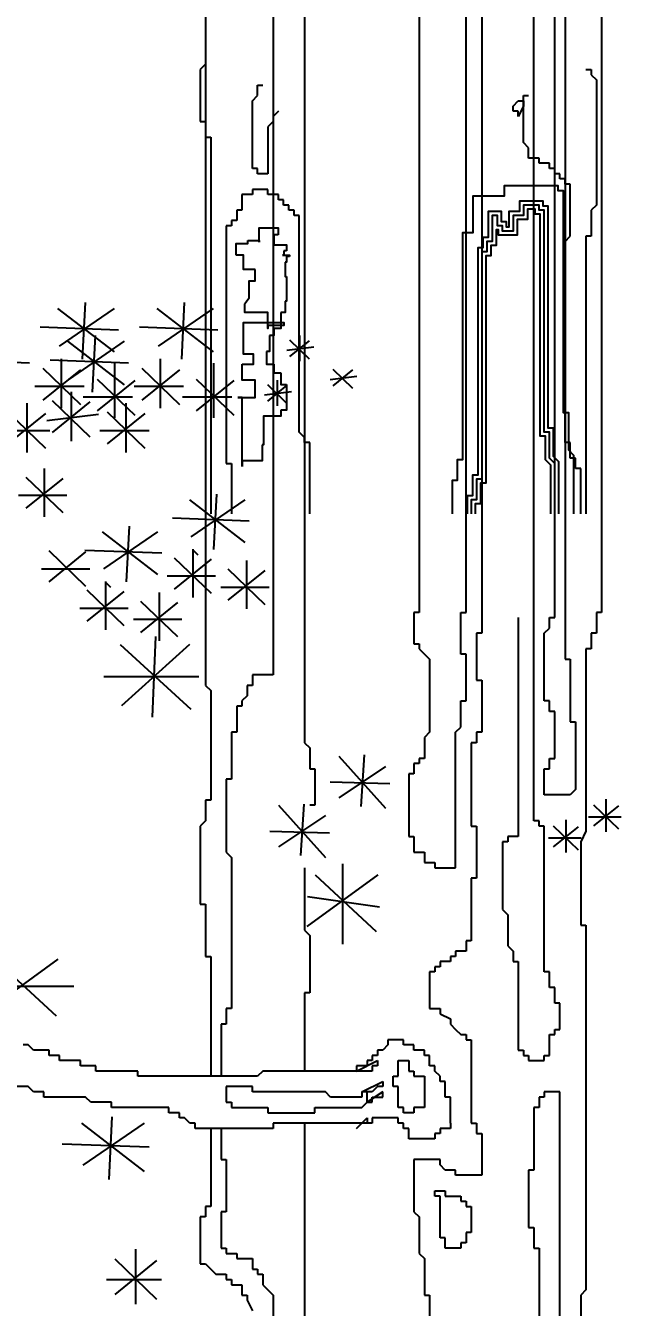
# Model space of a CAD drawing. Header units: inches. Extents: x 131625 to 139700, y 73991 to 80047.
# Drawn here: x 137675.9 to 137887.5, y 77564.4 to 78018 of the extents above; entities that cross this region are included whole.
import ezdxf

# ---------------------------------------------------------------- set-up
doc = ezdxf.new("R2010")
doc.units = ezdxf.units.IN
doc.header["$MEASUREMENT"] = 0
doc.layers.get('0').update_dxf_attribs({"color": 2})
doc.layers.add('0-Frame', color=142, linetype='Continuous')
doc.layers.add('cay xanh', color=76, linetype='Continuous')
doc.styles.add('HELVECONDENSE', font='ARIAH__.TTF')

# ---------------------------------------------------------------- blocks, each defined once
blk = doc.blocks.new('A$C0F0F5736')
at = {"layer": 'cay xanh', "color": 8}
for p, q in [((684.1, 3869.4), (684.1, 6164.1)), ((-119.7, 6125.9), (-119.7, 4200.9)), ((122.7, 6138.6), (122.7, 4060.7)), ((850, 6125.9), (850, 4379.4)), ((46.2, 6100.4), (46.2, 4226.4)), ((403.4, 6087.6), (403.4, 4379.4)), ((518.2, 4379.4), (518.2, 6087.6)), ((556.5, 6100.4), (556.5, 4328.4)), ((735.1, 4366.7), (735.1, 6100.4)), ((760.7, 6113.1), (760.7, 4264.7)), ((-119.7, 5720.3), (-132.4, 5707.5)), ((-132.4, 5707.5), (-132.4, 5580.1)), ((811.7, 5707.5), (824.4, 5707.5)), ((824.4, 5707.5), (824.4, 5694.8)), ((824.4, 5694.8), (837.2, 5682)), ((837.2, 5682), (837.2, 5376.1)), ((7.9, 5643.8), (7.9, 5669.3)), ((7.9, 5669.3), (20.7, 5669.3)), ((-4.8, 5631.1), (7.9, 5643.8)), ((-4.8, 5465.3), (-4.8, 5631.1)), ((633.1, 5618.3), (645.8, 5631.1)), ((633.1, 5605.6), (633.1, 5618.3)), ((645.8, 5631.1), (658.6, 5631.1)), ((658.6, 5618.3), (645.8, 5592.8)), ((658.6, 5631.1), (658.6, 5643.8)), ((658.6, 5643.8), (671.3, 5643.8)), ((658.6, 5631.1), (658.6, 5618.3)), ((658.6, 5529.1), (658.6, 5631.1)), ((58.9, 5605.6), (46.2, 5592.8)), ((46.2, 5592.8), (46.2, 5580.1)), ((645.8, 5605.6), (633.1, 5605.6)), ((645.8, 5592.8), (645.8, 5605.6)), ((-132.4, 5580.1), (-119.7, 5580.1)), ((-119.7, 5580.1), (-119.7, 5541.8)), ((46.2, 5580.1), (33.4, 5567.3)), ((33.4, 5567.3), (33.4, 5452.6)), ((-119.7, 5541.8), (-106.9, 5541.8)), ((-106.9, 5541.8), (-106.9, 4620.5)), ((671.3, 5516.3), (658.6, 5529.1)), ((671.3, 5490.8), (671.3, 5516.3)), ((696.9, 5490.8), (671.3, 5490.8)), ((696.9, 5478.1), (696.9, 5490.8)), ((7.9, 5465.3), (-4.8, 5465.3)), ((7.9, 5452.6), (7.9, 5465.3)), ((722.4, 5478.1), (696.9, 5478.1)), ((722.4, 5465.3), (722.4, 5478.1)), ((735.1, 5465.3), (722.4, 5465.3)), ((735.1, 5452.6), (735.1, 5465.3)), ((33.4, 5452.6), (7.9, 5452.6)), ((747.9, 5452.6), (735.1, 5452.6)), ((747.9, 5439.8), (747.9, 5452.6)), ((760.7, 5439.8), (747.9, 5439.8)), ((760.7, 5427.1), (760.7, 5439.8)), ((773.4, 5427.1), (760.7, 5427.1)), ((773.4, 5299.6), (773.4, 5427.1)), ((-30.4, 5401.6), (-30.4, 5363.3)), ((-4.8, 5401.6), (-30.4, 5401.6)), ((-4.8, 5414.3), (-4.8, 5401.6)), ((33.4, 5414.3), (-4.8, 5414.3)), ((33.4, 5401.6), (33.4, 5414.3)), ((58.9, 5401.6), (33.4, 5401.6)), ((58.9, 5388.8), (58.9, 5401.6)), ((-30.4, 5363.3), (-43.1, 5363.3)), ((-43.1, 5363.3), (-43.1, 5337.8)), ((71.7, 5388.8), (58.9, 5388.8)), ((71.7, 5376.1), (71.7, 5388.8)), ((84.5, 5376.1), (71.7, 5376.1)), ((84.5, 5363.3), (84.5, 5376.1)), ((97.2, 5363.3), (84.5, 5363.3)), ((97.2, 5350.6), (97.2, 5363.3)), ((837.2, 5376.1), (824.4, 5363.3)), ((824.4, 5363.3), (824.4, 5299.6)), ((-55.9, 5337.8), (-55.9, 5325.1)), ((-43.1, 5337.8), (-55.9, 5337.8)), ((110, 5350.6), (97.2, 5350.6)), ((110, 4820.5), (110, 5350.6)), ((-55.9, 5325.1), (-68.6, 5325.1)), ((-68.6, 5325.1), (-68.6, 4744)), ((760.7, 5286.8), (773.4, 5299.6)), ((824.4, 5299.6), (811.7, 5299.6)), ((811.7, 5299.6), (811.7, 4620.5)), ((760.7, 4795), (760.7, 5286.8)), ((-12.4, 5148.2), (-23, 5134.1)), ((122.7, 4807.7), (110, 4820.5)), ((122.7, 4795), (122.7, 4807.7)), ((135.5, 4795), (122.7, 4795)), ((135.5, 4620.5), (135.5, 4795)), ((773.4, 4795), (760.7, 4795)), ((773.4, 4756.7), (773.4, 4795)), ((-68.6, 4744), (-55.9, 4744)), ((-55.9, 4744), (-55.9, 4620.5)), ((786.2, 4756.7), (773.4, 4756.7)), ((786.2, 4731.2), (786.2, 4756.7)), ((798.9, 4731.2), (786.2, 4731.2)), ((798.9, 4620.5), (798.9, 4731.2)), ((403.4, 4379.4), (390.7, 4379.4)), ((390.7, 4379.4), (390.7, 4302.9)), ((505.5, 4379.4), (518.2, 4379.4)), ((505.5, 4277.4), (505.5, 4379.4)), ((645.8, 4366.7), (645.8, 3831.2)), ((722.4, 4366.7), (735.1, 4366.7)), ((722.4, 4341.2), (722.4, 4366.7)), ((850, 4379.4), (837.2, 4379.4)), ((837.2, 4379.4), (837.2, 4328.4)), ((543.8, 4328.4), (543.8, 4213.7)), ((556.5, 4328.4), (543.8, 4328.4)), ((709.6, 4328.4), (722.4, 4341.2)), ((709.6, 4162.7), (709.6, 4328.4)), ((837.2, 4328.4), (824.4, 4328.4)), ((824.4, 4328.4), (824.4, 4290.2)), ((390.7, 4302.9), (403.4, 4302.9)), ((403.4, 4302.9), (403.4, 4290.2)), ((403.4, 4290.2), (416.2, 4277.4)), ((416.2, 4277.4), (428.9, 4264.7)), ((428.9, 4264.7), (428.9, 4086.2)), ((518.2, 4277.4), (505.5, 4277.4)), ((518.2, 4162.7), (518.2, 4277.4)), ((760.7, 4264.7), (773.4, 4264.7)), ((773.4, 4264.7), (773.4, 4111.7)), ((824.4, 4290.2), (811.7, 4290.2)), ((811.7, 4290.2), (811.7, 3843.9)), ((46.2, 4226.4), (-4.8, 4226.4)), ((-4.8, 4226.4), (-4.8, 4200.9)), ((543.8, 4213.7), (556.5, 4213.7)), ((556.5, 4213.7), (556.5, 4086.2)), ((-119.7, 4200.9), (-106.9, 4188.2)), ((-106.9, 4188.2), (-106.9, 3920.4)), ((-17.6, 4175.4), (-30.4, 4162.7)), ((-4.8, 4200.9), (-17.6, 4200.9)), ((-17.6, 4200.9), (-17.6, 4175.4)), ((-30.4, 4149.9), (-43.1, 4149.9)), ((-43.1, 4149.9), (-43.1, 4086.2)), ((-30.4, 4162.7), (-30.4, 4149.9)), ((505.5, 4162.7), (518.2, 4162.7)), ((505.5, 4098.9), (505.5, 4162.7)), ((722.4, 4162.7), (709.6, 4162.7)), ((722.4, 4137.2), (722.4, 4162.7)), ((735.1, 4137.2), (722.4, 4137.2)), ((735.1, 4022.4), (735.1, 4137.2)), ((773.4, 4111.7), (786.2, 4111.7)), ((786.2, 4111.7), (786.2, 3945.9)), ((-55.9, 4086.2), (-55.9, 3971.4)), ((-43.1, 4086.2), (-55.9, 4086.2)), ((428.9, 4086.2), (416.2, 4073.4)), ((492.7, 4086.2), (505.5, 4098.9)), ((492.7, 3754.7), (492.7, 4086.2)), ((543.8, 4086.2), (543.8, 4060.7)), ((556.5, 4086.2), (543.8, 4086.2)), ((122.7, 4060.7), (135.5, 4047.9)), ((135.5, 4047.9), (135.5, 3996.9)), ((416.2, 4073.4), (416.2, 4022.4)), ((543.8, 4060.7), (531, 4060.7)), ((531, 4060.7), (531, 3856.7)), ((403.4, 4022.4), (403.4, 4009.7)), ((416.2, 4022.4), (403.4, 4022.4)), ((722.4, 4022.4), (735.1, 4022.4)), ((722.4, 3996.9), (722.4, 4022.4)), ((135.5, 3996.9), (148.3, 3996.9)), ((148.3, 3996.9), (148.3, 3907.7)), ((390.7, 3984.2), (377.9, 3984.2)), ((377.9, 3984.2), (377.9, 3831.2)), ((403.4, 4009.7), (390.7, 4009.7)), ((390.7, 4009.7), (390.7, 3984.2)), ((709.6, 3996.9), (722.4, 3996.9)), ((709.6, 3933.2), (709.6, 3996.9)), ((-55.9, 3971.4), (-68.6, 3971.4)), ((-68.6, 3971.4), (-68.6, 3792.9)), ((-106.9, 3920.4), (-119.7, 3920.4)), ((-119.7, 3920.4), (-119.7, 3869.4)), ((773.4, 3933.2), (709.6, 3933.2)), ((786.2, 3945.9), (773.4, 3933.2)), ((-119.7, 3869.4), (-132.4, 3856.7)), ((696.9, 3869.4), (684.1, 3869.4)), ((696.9, 3856.7), (696.9, 3869.4)), ((-132.4, 3856.7), (-132.4, 3665.4)), ((377.9, 3831.2), (390.7, 3831.2)), ((390.7, 3831.2), (390.7, 3792.9)), ((531, 3856.7), (543.8, 3856.7)), ((543.8, 3856.7), (543.8, 3729.2)), ((620.3, 3831.2), (620.3, 3818.4)), ((645.8, 3831.2), (620.3, 3831.2)), ((709.6, 3856.7), (696.9, 3856.7)), ((709.6, 3499.7), (709.6, 3856.7)), ((811.7, 3843.9), (798.9, 3818.4)), ((620.3, 3818.4), (607.6, 3818.4)), ((607.6, 3818.4), (607.6, 3652.7)), ((798.9, 3818.4), (798.9, 3614.4)), ((-68.6, 3792.9), (-55.9, 3780.2)), ((-55.9, 3780.2), (-55.9, 3410.4)), ((390.7, 3792.9), (416.2, 3792.9)), ((416.2, 3792.9), (416.2, 3767.4)), ((416.2, 3767.4), (441.7, 3767.4)), ((441.7, 3767.4), (441.7, 3754.7)), ((122.7, 3754.7), (122.7, 3601.7)), ((441.7, 3754.7), (492.7, 3754.7)), ((531, 3729.2), (531, 3576.2)), ((543.8, 3729.2), (531, 3729.2)), ((-132.4, 3665.4), (-119.7, 3665.4)), ((-119.7, 3665.4), (-119.7, 3537.9)), ((607.6, 3652.7), (620.3, 3639.9)), ((620.3, 3639.9), (620.3, 3563.4)), ((798.9, 3614.4), (811.7, 3614.4)), ((811.7, 3614.4), (811.7, 2722)), ((122.7, 3601.7), (135.5, 3588.9)), ((135.5, 3588.9), (135.5, 3448.7)), ((531, 3576.2), (518.2, 3576.2)), ((518.2, 3576.2), (518.2, 3550.7)), ((518.2, 3550.7), (492.7, 3550.7)), ((492.7, 3550.7), (492.7, 3537.9)), ((620.3, 3563.4), (633.1, 3550.7)), ((633.1, 3550.7), (633.1, 3525.2)), ((-119.7, 3537.9), (-106.9, 3537.9)), ((-106.9, 3537.9), (-106.9, 3244.7)), ((441.7, 3512.4), (441.7, 3499.7)), ((454.5, 3512.4), (441.7, 3512.4)), ((454.5, 3525.2), (454.5, 3512.4)), ((480, 3525.2), (454.5, 3525.2)), ((492.7, 3537.9), (480, 3537.9)), ((480, 3537.9), (480, 3525.2)), ((633.1, 3525.2), (645.8, 3525.2)), ((645.8, 3525.2), (645.8, 3308.4)), ((428.9, 3499.7), (428.9, 3410.4)), ((441.7, 3499.7), (428.9, 3499.7)), ((722.4, 3499.7), (709.6, 3499.7)), ((722.4, 3461.4), (722.4, 3499.7)), ((735.1, 3461.4), (722.4, 3461.4)), ((735.1, 3423.2), (735.1, 3461.4)), ((122.7, 3448.7), (122.7, 3257.4)), ((135.5, 3448.7), (122.7, 3448.7)), ((747.9, 3423.2), (735.1, 3423.2)), ((747.9, 3359.4), (747.9, 3423.2)), ((-55.9, 3410.4), (-68.6, 3410.4)), ((-68.6, 3410.4), (-68.6, 3372.2)), ((428.9, 3410.4), (454.5, 3410.4)), ((454.5, 3410.4), (454.5, 3397.7)), ((454.5, 3397.7), (480, 3384.9)), ((-81.4, 3372.2), (-81.4, 3244.7)), ((-68.6, 3372.2), (-81.4, 3372.2)), ((480, 3384.9), (480, 3372.2)), ((480, 3372.2), (492.7, 3359.4)), ((492.7, 3359.4), (505.5, 3346.7)), ((735.1, 3359.4), (747.9, 3359.4)), ((735.1, 3346.7), (735.1, 3359.4)), ((365.1, 3333.9), (326.9, 3333.9)), ((326.9, 3333.9), (326.9, 3321.2)), ((365.1, 3321.2), (365.1, 3333.9)), ((505.5, 3346.7), (518.2, 3346.7)), ((518.2, 3346.7), (518.2, 3333.9)), ((518.2, 3333.9), (531, 3333.9)), ((531, 3333.9), (531, 3129.9)), ((722.4, 3346.7), (735.1, 3346.7)), ((722.4, 3295.7), (722.4, 3346.7)), ((-553.5, 3321.2), (-566.2, 3321.2)), ((-540.7, 3308.4), (-553.5, 3321.2)), ((-502.4, 3308.4), (-540.7, 3308.4)), ((-502.4, 3295.7), (-502.4, 3308.4)), ((-476.9, 3295.7), (-502.4, 3295.7)), ((-476.9, 3282.9), (-476.9, 3295.7)), ((301.4, 3295.7), (288.6, 3295.7)), ((288.6, 3295.7), (288.6, 3282.9)), ((314.1, 3308.4), (301.4, 3308.4)), ((301.4, 3308.4), (301.4, 3295.7)), ((326.9, 3321.2), (314.1, 3308.4)), ((390.7, 3321.2), (365.1, 3321.2)), ((390.7, 3308.4), (390.7, 3321.2)), ((416.2, 3308.4), (390.7, 3308.4)), ((416.2, 3295.7), (416.2, 3308.4)), ((428.9, 3295.7), (416.2, 3295.7)), ((428.9, 3270.2), (428.9, 3295.7)), ((645.8, 3308.4), (658.6, 3308.4)), ((658.6, 3308.4), (658.6, 3295.7)), ((658.6, 3295.7), (671.3, 3295.7)), ((671.3, 3295.7), (671.3, 3282.9)), ((709.6, 3295.7), (722.4, 3295.7)), ((709.6, 3282.9), (709.6, 3295.7)), ((-425.9, 3282.9), (-476.9, 3282.9)), ((-425.9, 3270.2), (-425.9, 3282.9)), ((-387.6, 3270.2), (-425.9, 3270.2)), ((-387.6, 3257.4), (-387.6, 3270.2)), ((250.3, 3257.4), (301.4, 3282.9)), ((275.8, 3270.2), (250.3, 3270.2)), ((250.3, 3270.2), (250.3, 3257.4)), ((275.8, 3282.9), (275.8, 3270.2)), ((288.6, 3282.9), (275.8, 3282.9)), ((301.4, 3270.2), (288.6, 3270.2)), ((288.6, 3270.2), (288.6, 3257.4)), ((301.4, 3282.9), (301.4, 3270.2)), ((352.4, 3257.4), (352.4, 3282.9)), ((352.4, 3282.9), (377.9, 3282.9)), ((377.9, 3282.9), (377.9, 3257.4)), ((441.7, 3270.2), (428.9, 3270.2)), ((441.7, 3257.4), (441.7, 3270.2)), ((671.3, 3282.9), (709.6, 3282.9)), ((-285.5, 3257.4), (-387.6, 3257.4)), ((-285.5, 3244.7), (-285.5, 3257.4)), ((7.9, 3244.7), (-285.5, 3244.7)), ((20.7, 3257.4), (7.9, 3244.7)), ((288.6, 3257.4), (20.7, 3257.4)), ((263.1, 3206.4), (314.1, 3231.9)), ((314.1, 3231.9), (314.1, 3219.2)), ((339.6, 3219.2), (339.6, 3244.7)), ((339.6, 3244.7), (352.4, 3244.7)), ((352.4, 3244.7), (352.4, 3257.4)), ((377.9, 3257.4), (390.7, 3257.4)), ((390.7, 3257.4), (390.7, 3244.7)), ((390.7, 3244.7), (416.2, 3244.7)), ((416.2, 3244.7), (416.2, 3168.2)), ((454.5, 3244.7), (441.7, 3257.4)), ((454.5, 3231.9), (454.5, 3244.7)), ((467.2, 3231.9), (454.5, 3231.9)), ((467.2, 3193.7), (467.2, 3231.9)), ((-553.5, 3219.2), (-591.7, 3219.2)), ((-540.7, 3206.4), (-553.5, 3219.2)), ((-515.2, 3206.4), (-540.7, 3206.4)), ((-515.2, 3193.7), (-515.2, 3206.4)), ((-4.8, 3219.2), (-68.6, 3219.2)), ((-68.6, 3219.2), (-68.6, 3180.9)), ((-4.8, 3206.4), (-4.8, 3219.2)), ((173.8, 3206.4), (-4.8, 3206.4)), ((186.5, 3193.7), (173.8, 3206.4)), ((263.1, 3206.4), (263.1, 3193.7)), ((288.6, 3206.4), (263.1, 3206.4)), ((275.8, 3180.9), (275.8, 3206.4)), ((314.1, 3206.4), (275.8, 3180.9)), ((301.4, 3219.2), (288.6, 3206.4)), ((314.1, 3219.2), (301.4, 3219.2)), ((314.1, 3193.7), (314.1, 3206.4)), ((352.4, 3219.2), (339.6, 3219.2)), ((352.4, 3168.2), (352.4, 3219.2)), ((747.9, 3206.4), (709.6, 3206.4)), ((709.6, 3206.4), (709.6, 3193.7)), ((747.9, 2467), (747.9, 3206.4)), ((-413.1, 3193.7), (-515.2, 3193.7)), ((-400.4, 3180.9), (-413.1, 3193.7)), ((-349.3, 3180.9), (-400.4, 3180.9)), ((-349.3, 3168.2), (-349.3, 3180.9)), ((-209, 3168.2), (-349.3, 3168.2)), ((-209, 3155.4), (-209, 3168.2)), ((-68.6, 3180.9), (-55.9, 3180.9)), ((-55.9, 3180.9), (-55.9, 3168.2)), ((-55.9, 3168.2), (33.4, 3168.2)), ((33.4, 3168.2), (33.4, 3155.4)), ((148.3, 3155.4), (148.3, 3168.2)), ((148.3, 3168.2), (263.1, 3168.2)), ((263.1, 3193.7), (186.5, 3193.7)), ((263.1, 3168.2), (275.8, 3180.9)), ((275.8, 3180.9), (288.6, 3180.9)), ((288.6, 3193.7), (314.1, 3193.7)), ((288.6, 3180.9), (288.6, 3193.7)), ((365.1, 3168.2), (352.4, 3168.2)), ((365.1, 3155.4), (365.1, 3168.2)), ((416.2, 3168.2), (390.7, 3168.2)), ((390.7, 3168.2), (390.7, 3155.4)), ((480, 3193.7), (467.2, 3193.7)), ((480, 3129.9), (480, 3193.7)), ((696.9, 3168.2), (684.1, 3168.2)), ((684.1, 3168.2), (684.1, 3015.2)), ((709.6, 3193.7), (696.9, 3193.7)), ((696.9, 3193.7), (696.9, 3168.2)), ((-183.5, 3155.4), (-209, 3155.4)), ((-183.5, 3142.7), (-183.5, 3155.4)), ((-170.7, 3142.7), (-183.5, 3142.7)), ((-157.9, 3129.9), (-170.7, 3142.7)), ((33.4, 3155.4), (148.3, 3155.4)), ((250.3, 3117.2), (275.8, 3142.7)), ((275.8, 3142.7), (275.8, 3129.9)), ((352.4, 3142.7), (288.6, 3142.7)), ((288.6, 3142.7), (288.6, 3129.9)), ((352.4, 3129.9), (352.4, 3142.7)), ((390.7, 3155.4), (365.1, 3155.4)), ((-145.2, 3129.9), (-157.9, 3129.9)), ((-145.2, 3117.2), (-145.2, 3129.9)), ((46.2, 3117.2), (-145.2, 3117.2)), ((-106.9, 3117.2), (-106.9, 2925.9)), ((-81.4, 3117.2), (-81.4, 3040.7)), ((46.2, 3129.9), (46.2, 3117.2)), ((275.8, 3129.9), (46.2, 3129.9)), ((122.7, 3129.9), (122.7, 2377.7)), ((263.1, 3129.9), (250.3, 3117.2)), ((288.6, 3129.9), (263.1, 3129.9)), ((365.1, 3129.9), (352.4, 3129.9)), ((365.1, 3117.2), (365.1, 3129.9)), ((377.9, 3117.2), (365.1, 3117.2)), ((377.9, 3091.7), (377.9, 3117.2)), ((454.5, 3104.4), (441.7, 3104.4)), ((441.7, 3104.4), (441.7, 3091.7)), ((454.5, 3117.2), (454.5, 3104.4)), ((480, 3117.2), (454.5, 3117.2)), ((480, 3129.9), (480, 3117.2)), ((531, 3129.9), (543.8, 3129.9)), ((543.8, 3129.9), (543.8, 3104.4)), ((543.8, 3104.4), (556.5, 3104.4)), ((556.5, 3104.4), (556.5, 3002.4)), ((441.7, 3091.7), (377.9, 3091.7)), ((-81.4, 3040.7), (-68.6, 3040.7)), ((-68.6, 3040.7), (-68.6, 2913.2)), ((454.5, 3040.7), (390.7, 3040.7)), ((390.7, 3040.7), (390.7, 2913.2)), ((454.5, 3027.9), (454.5, 3040.7)), ((467.2, 3015.2), (454.5, 3027.9)), ((492.7, 3015.2), (467.2, 3015.2)), ((492.7, 3002.4), (492.7, 3015.2)), ((684.1, 3015.2), (671.3, 3015.2)), ((671.3, 3015.2), (671.3, 2874.9)), ((556.5, 3002.4), (492.7, 3002.4)), ((441.7, 2964.2), (467.2, 2964.2)), ((441.7, 2951.4), (441.7, 2964.2)), ((454.5, 2951.4), (441.7, 2951.4)), ((454.5, 2849.4), (454.5, 2951.4)), ((467.2, 2964.2), (467.2, 2951.4)), ((467.2, 2951.4), (505.5, 2951.4)), ((505.5, 2951.4), (505.5, 2938.7)), ((-106.9, 2925.9), (-119.7, 2925.9)), ((-119.7, 2925.9), (-119.7, 2900.4)), ((505.5, 2938.7), (518.2, 2938.7)), ((518.2, 2938.7), (518.2, 2925.9)), ((518.2, 2925.9), (531, 2925.9)), ((531, 2925.9), (531, 2862.2)), ((-119.7, 2900.4), (-132.4, 2900.4)), ((-132.4, 2900.4), (-132.4, 2785.7)), ((-68.6, 2913.2), (-81.4, 2913.2)), ((-81.4, 2913.2), (-81.4, 2823.9)), ((390.7, 2913.2), (403.4, 2900.4)), ((403.4, 2900.4), (403.4, 2811.2)), ((518.2, 2862.2), (518.2, 2836.7)), ((531, 2862.2), (518.2, 2862.2)), ((671.3, 2874.9), (684.1, 2874.9)), ((684.1, 2874.9), (684.1, 2823.9)), ((-81.4, 2823.9), (-68.6, 2823.9)), ((-68.6, 2823.9), (-68.6, 2811.2)), ((467.2, 2849.4), (454.5, 2849.4)), ((467.2, 2823.9), (467.2, 2849.4)), ((505.5, 2823.9), (467.2, 2823.9)), ((518.2, 2836.7), (505.5, 2836.7)), ((505.5, 2836.7), (505.5, 2823.9)), ((684.1, 2823.9), (696.9, 2823.9)), ((696.9, 2823.9), (696.9, 2569)), ((-68.6, 2811.2), (-43.1, 2811.2)), ((-43.1, 2811.2), (-43.1, 2798.4)), ((-43.1, 2798.4), (-4.8, 2798.4)), ((-4.8, 2798.4), (-4.8, 2773)), ((403.4, 2811.2), (416.2, 2798.4)), ((416.2, 2798.4), (416.2, 2709.2)), ((-132.4, 2785.7), (-119.7, 2785.7)), ((-119.7, 2785.7), (-106.9, 2773)), ((-106.9, 2773), (-94.2, 2760.2)), ((-94.2, 2760.2), (-68.6, 2760.2)), ((-68.6, 2760.2), (-68.6, 2747.5)), ((-4.8, 2773), (7.9, 2773)), ((7.9, 2773), (7.9, 2760.2)), ((7.9, 2760.2), (20.7, 2760.2)), ((20.7, 2760.2), (20.7, 2734.7)), ((-68.6, 2747.5), (-55.9, 2747.5)), ((-55.9, 2747.5), (-55.9, 2734.7)), ((-55.9, 2734.7), (-30.4, 2734.7)), ((-30.4, 2734.7), (-30.4, 2709.2)), ((20.7, 2734.7), (33.4, 2722)), ((-30.4, 2709.2), (-17.6, 2709.2)), ((-17.6, 2709.2), (-17.6, 2696.5)), ((33.4, 2722), (46.2, 2709.2)), ((46.2, 2709.2), (46.2, 2518)), ((416.2, 2709.2), (428.9, 2709.2)), ((428.9, 2709.2), (428.9, 2645.5)), ((811.7, 2722), (798.9, 2709.2)), ((798.9, 2709.2), (798.9, 1459.7)), ((-17.6, 2696.5), (-4.8, 2671))]:
    blk.add_line(p, q, dxfattribs=at)
at = {"layer": 'cay xanh', "color": 90}
for p, q in [((-481.5, 5123), (-343.1, 5016.6)), ((-343.1, 5123), (-478, 5030.8)), ((-414.1, 5137.2), (-421.2, 4998.8)), ((-238.8, 5123), (-100.4, 5016.6)), ((-100.4, 5123), (-235.3, 5030.8)), ((-171.4, 5137.2), (-178.5, 4998.8)), ((-332.4, 5069.8), (-524.1, 5076.9)), ((-389.5, 5056.9), (-396.6, 4918.5)), ((-89.7, 5069.8), (-281.4, 5076.9)), ((110.4, 5057), (110.4, 4994.3)), ((-457, 5042.7), (-318.5, 4936.3)), ((-318.5, 5042.7), (-453.4, 4950.4)), ((145.2, 5028), (79.4, 5020.2)), ((86.4, 5046), (134.4, 4999.8)), ((134.4, 5044.1), (86.4, 5005.3)), ((-550.6, 4989.5), (-742.3, 4996.6)), ((-307.9, 4989.5), (-499.6, 4996.6)), ((-473.2, 4999.5), (-473.2, 4878.9)), ((-342.6, 4989.3), (-342.6, 4855.3)), ((-230.6, 4999.5), (-230.6, 4878.9)), ((-99.9, 4989.3), (-99.9, 4855.3)), ((-517.9, 4976.8), (-425.6, 4888.1)), ((-425.6, 4973.2), (-517.9, 4898.7)), ((-275.3, 4976.8), (-183, 4888.1)), ((-183, 4973.2), (-275.3, 4898.7)), ((251.1, 4956.4), (185.2, 4948.6)), ((192.2, 4974.3), (240.2, 4928.2)), ((240.2, 4972.5), (192.2, 4933.7)), ((-416.4, 4932.1), (-537.1, 4932.1)), ((-385.1, 4950.3), (-292.8, 4861.6)), ((-292.8, 4946.7), (-385.1, 4872.2)), ((-173.8, 4932.1), (-294.5, 4932.1)), ((-142.4, 4950.3), (-50.1, 4861.6)), ((-50.1, 4946.7), (-142.4, 4872.2)), ((31.8, 4936.8), (79.8, 4890.7)), ((79.8, 4935), (31.8, 4896.2)), ((55.8, 4947.9), (55.8, 4885.1)), ((-494.9, 4897.9), (-402.6, 4809.2)), ((-402.6, 4894.3), (-494.9, 4819.8)), ((-448.7, 4919.2), (-448.7, 4798.6)), ((-298.1, 4905.6), (-418.8, 4905.6)), ((-55.4, 4905.6), (-176.1, 4905.6)), ((90.6, 4918.8), (24.8, 4911)), ((-603.3, 4870), (-511, 4781.3)), ((-511, 4866.4), (-603.3, 4791.9)), ((-557.1, 4891.2), (-557.1, 4770.6)), ((-381.8, 4863.4), (-508.3, 4848.4)), ((-360.6, 4870), (-268.3, 4781.3)), ((-268.3, 4866.4), (-360.6, 4791.9)), ((-314.4, 4891.2), (-314.4, 4770.6)), ((-500.3, 4823.8), (-621, 4823.8)), ((-257.6, 4823.8), (-378.3, 4823.8)), ((-559.6, 4710.6), (-469.1, 4623.7)), ((-469.1, 4707.1), (-559.6, 4634.1)), ((-514.4, 4731.5), (-514.4, 4613.2)), ((-458.7, 4665.4), (-577, 4665.4)), ((-159, 4655), (-23.3, 4550.7)), ((-23.3, 4655), (-155.5, 4564.6)), ((-92.8, 4668.9), (-99.8, 4533.3)), ((-12.8, 4602.8), (-200.7, 4609.8)), ((-306.7, 4590.2), (-313.6, 4454.6)), ((-372.8, 4576.3), (-237.1, 4471.9)), ((-237.1, 4576.3), (-369.3, 4485.9)), ((-503.3, 4530.7), (-412.9, 4443.8)), ((-412.9, 4527.2), (-503.3, 4454.2)), ((-226.6, 4524.1), (-414.5, 4531.1)), ((-150.9, 4533.9), (-150.9, 4415.7)), ((-149.9, 4531.3), (-138.6, 4520)), ((-402.4, 4485.5), (-520.7, 4485.5)), ((-196.1, 4513.1), (-105.6, 4426.2)), ((-105.6, 4509.6), (-196.1, 4436.6)), ((-64.5, 4485.7), (26, 4398.8)), ((-19.2, 4506.6), (-19.2, 4388.3)), ((-364.7, 4455.2), (-364.7, 4337)), ((-95.2, 4467.9), (-213.5, 4467.9)), ((26, 4482.2), (-64.5, 4409.2)), ((-409.9, 4434.4), (-319.4, 4347.4)), ((-319.4, 4430.9), (-409.9, 4357.9)), ((-363.7, 4452.6), (-352.4, 4441.3)), ((-233, 4427.8), (-233, 4309.6)), ((36.4, 4440.5), (-81.9, 4440.5)), ((-278.3, 4407), (-187.8, 4320.1)), ((-187.8, 4403.5), (-278.3, 4330.5)), ((-309, 4389.2), (-427.3, 4389.2)), ((-177.4, 4361.8), (-295.7, 4361.8)), ((-328.7, 4300.7), (-155.2, 4143)), ((-159.1, 4300.7), (-324.8, 4150.9)), ((-242, 4320.4), (-249.8, 4123.3)), ((-135.5, 4221.9), (-368.2, 4221.9)), ((206.4, 4027.9), (321.2, 3900.4)), ((268.4, 4030.7), (260.5, 3904.6)), ((321.2, 4002.4), (206.4, 3925.9)), ((331.5, 3959.8), (185.6, 3963.7)), ((860.4, 3922.8), (860.4, 3842.9)), ((58.9, 3907.7), (173.8, 3780.2)), ((120.9, 3910.4), (113.1, 3784.3)), ((148.3, 3907.7), (135.5, 3907.7)), ((829.9, 3908.7), (891, 3850)), ((891, 3906.3), (829.9, 3857)), ((173.8, 3882.2), (58.9, 3805.7)), ((731.8, 3857.5), (792.9, 3798.8)), ((762.3, 3871.6), (762.3, 3791.7)), ((898.1, 3878.2), (818.1, 3878.2)), ((184.1, 3839.5), (38.1, 3843.4)), ((799.9, 3827), (720, 3827)), ((792.9, 3855.2), (731.8, 3805.8)), ((215.6, 3764.6), (215.6, 3567.5)), ((302.4, 3737), (128.8, 3610.9)), ((148.6, 3737), (298.5, 3599)), ((306, 3658), (130.1, 3683.5)), ((-481.4, 3530.8), (-655, 3404.6)), ((-635.2, 3530.8), (-485.3, 3392.8)), ((-442, 3463.8), (-694.4, 3463.8)), ((-348.5, 3145.7), (-356.3, 2992)), ((-423.4, 3129.9), (-269.6, 3011.7)), ((-269.6, 3129.9), (-419.5, 3027.5)), ((-257.7, 3070.8), (-470.7, 3078.7)), ((-341.8, 2797.8), (-239.2, 2699.2)), ((-239.2, 2793.8), (-341.8, 2711)), ((-290.5, 2821.4), (-290.5, 2687.4)), ((-227.4, 2746.5), (-361.5, 2746.5))]:
    blk.add_line(p, q, dxfattribs=at)
at = {"layer": 'cay xanh', "color": 8}
for points in [[(782.2, 4620.5), (782.2, 4763.5), (769.4, 4776.2), (769.4, 4867.5), (756.7, 4867.5), (756.7, 5410.4), (743.9, 5410.4), (743.9, 5423.1), (611.5, 5423.1), (611.5, 5397.6), (535, 5397.6), (535, 5308.4), (509.5, 5308.4), (509.5, 4752.8), (496.7, 4752.8), (496.7, 4701.8), (483.9, 4701.8), (483.9, 4620.5)], [(744.9, 4620.5), (744.9, 4748.1), (732.2, 4760.8), (732.2, 4830.3), (719.4, 4830.3), (719.4, 5373.1), (706.7, 5373.1), (706.7, 5385.9), (648.8, 5385.9), (648.8, 5360.4), (623.3, 5360.4), (623.3, 5322.1), (617.4, 5322.1), (617.4, 5334.9), (604.6, 5334.9), (604.6, 5360.4), (572.2, 5360.4), (572.2, 5296.6), (559.5, 5296.6), (559.5, 5271.1), (546.7, 5271.1), (546.7, 4715.5), (534, 4715.5), (534, 4664.5), (521.2, 4664.5), (521.2, 4620.5)], [(735.1, 4620.5), (735.1, 4744), (722.4, 4756.7), (722.4, 4820.5), (709.6, 4820.5), (709.6, 5363.3), (696.9, 5363.3), (696.9, 5376.1), (658.6, 5376.1), (658.6, 5350.6), (633.1, 5350.6), (633.1, 5312.3), (607.6, 5312.3), (607.6, 5325.1), (594.8, 5325.1), (594.8, 5350.6), (582, 5350.6), (582, 5286.8), (569.3, 5286.8), (569.3, 5261.3), (556.5, 5261.3), (556.5, 4705.7), (543.8, 4705.7), (543.8, 4654.7), (531, 4654.7), (531, 4620.5)], [(725.3, 4620.5), (725.3, 4739.9), (712.6, 4752.7), (712.6, 4810.7), (699.8, 4810.7), (699.8, 5353.5), (687.1, 5353.5), (687.1, 5366.3), (668.4, 5366.3), (668.4, 5340.8), (642.9, 5340.8), (642.9, 5302.5), (597.8, 5302.5), (597.8, 5315.3), (591.8, 5315.3), (591.8, 5277), (579.1, 5277), (579.1, 5251.5), (566.3, 5251.5), (566.3, 4695.9), (553.6, 4695.9), (553.6, 4644.9), (540.8, 4644.9), (540.8, 4620.5)], [(12.2, 5285.4), (12.2, 5320.6), (33.4, 5320.6)], [(33.4, 5320.6), (58, 5320.6), (58, 5317.1)], [(58, 5303), (47.4, 5303), (47.4, 5295.9)], [(58, 5317.1), (58, 5303)], [(-44.1, 5253.7), (-44.1, 5281.9), (-37, 5281.9)], [(-37, 5281.9), (-15.9, 5281.9), (-15.9, 5288.9)], [(-15.9, 5288.9), (12.2, 5288.9), (12.2, 5285.4)], [(47.4, 5295.9), (47.4, 5278.3)], [(47.4, 5278.3), (79.1, 5278.3), (79.1, 5264.3)], [(-26.5, 5229.1), (-26.5, 5253.7), (-44.1, 5253.7)], [(72.1, 5264.3), (72.1, 5253.7), (68.6, 5253.7)], [(68.6, 5253.7), (86.2, 5253.7), (86.2, 5250.2)], [(79.1, 5264.3), (72.1, 5264.3)], [(79.1, 5243.2), (79.1, 5236.1), (75.6, 5236.1)], [(86.2, 5250.2), (79.1, 5250.2), (79.1, 5243.2)], [(1.7, 5218.5), (-26.5, 5218.5), (-26.5, 5229.1)], [(-12.4, 5148.2), (-12.4, 5190.4), (1.7, 5190.4), (1.7, 5218.5)], [(75.6, 5236.1), (75.6, 5201), (79.1, 5201)], [(79.1, 5201), (79.1, 5141.1), (75.6, 5141.1)], [(-19.4, 5088.4), (72.1, 5088.4), (72.1, 5081.3), (33.4, 5081.3), (33.4, 5074.3), (33.4, 5113), (-23, 5113), (-23, 5134.1)], [(65, 5113), (65, 5074.3), (47.4, 5074.3)], [(75.6, 5141.1), (75.6, 5113), (65, 5113)], [(-26.5, 5049.7), (-26.5, 5088.4), (-19.4, 5088.4)], [(-26.5, 5021.5), (-26.5, 5049.7)], [(36.9, 5056.7), (36.9, 5018), (29.8, 5018)], [(47.4, 5074.3), (47.4, 5056.7), (36.9, 5056.7)], [(-12.4, 5011), (-26.5, 5011), (-26.5, 5021.5)], [(29.8, 5018), (29.8, 4986.4), (47.4, 4986.4)], [(-30, 4986.4), (-1.8, 4986.4), (-1.8, 4996.9)], [(-30, 4965.2), (-30, 4986.4)], [(-1.8, 4996.9), (-1.8, 5011), (-12.4, 5011)], [(47.4, 4986.4), (47.4, 4965.2), (65, 4965.2)], [(-5.4, 4947.7), (-30, 4947.7), (-30, 4965.2)], [(65, 4965.2), (65, 4937.1), (79.1, 4937.1)], [(-40.6, 4905.4), (1.7, 4905.4), (1.7, 4930.1)], [(1.7, 4930.1), (1.7, 4947.7), (-5.4, 4947.7)], [(79.1, 4937.1), (79.1, 4873.8), (65, 4873.8)], [(-30, 4859.7), (-30, 4905.4), (-40.6, 4905.4)], [(65, 4873.8), (65, 4859.7), (58, 4859.7)], [(-30, 4761.2), (-30, 4859.7)], [(22.8, 4831.6), (22.8, 4789.3), (19.3, 4789.3)], [(58, 4859.7), (22.8, 4859.7), (22.8, 4831.6)], [(19.3, 4789.3), (19.3, 4750.6), (8.7, 4750.6)], [(-30, 4736.6), (-30, 4761.2)], [(8.7, 4750.6), (-30, 4750.6), (-30, 4736.6)]]:
    blk.add_lwpolyline(points, dxfattribs=at)
blk = doc.blocks.new('tre1')
at = {"layer": 'cay xanh', "linetype": 'ByBlock', "xscale": 0.559999999939464, "yscale": 0.5599999999976717, "zscale": 0.5599999999999999}
blk.add_blockref('A$C0F0F5736', (-77.1, -2849.5), dxfattribs=at)

msp = doc.modelspace()

# ---------------------------------------------------------------- block references
at = {"xscale": 0.2583077299641445, "yscale": 0.2583077299786964, "zscale": 0.00861025766604688}
msp.add_blockref('tre1', (137776.79, 77912.92), dxfattribs=at)

# ---------------------------------------------------------------- texts
at = {"layer": '0-Frame', "color": 134, "style": 'HELVECONDENSE'}
msp.add_text('tonythanh.com', height=840, dxfattribs=at).set_placement((131929.48, 76743.09))

doc.saveas('drawing.dxf')
